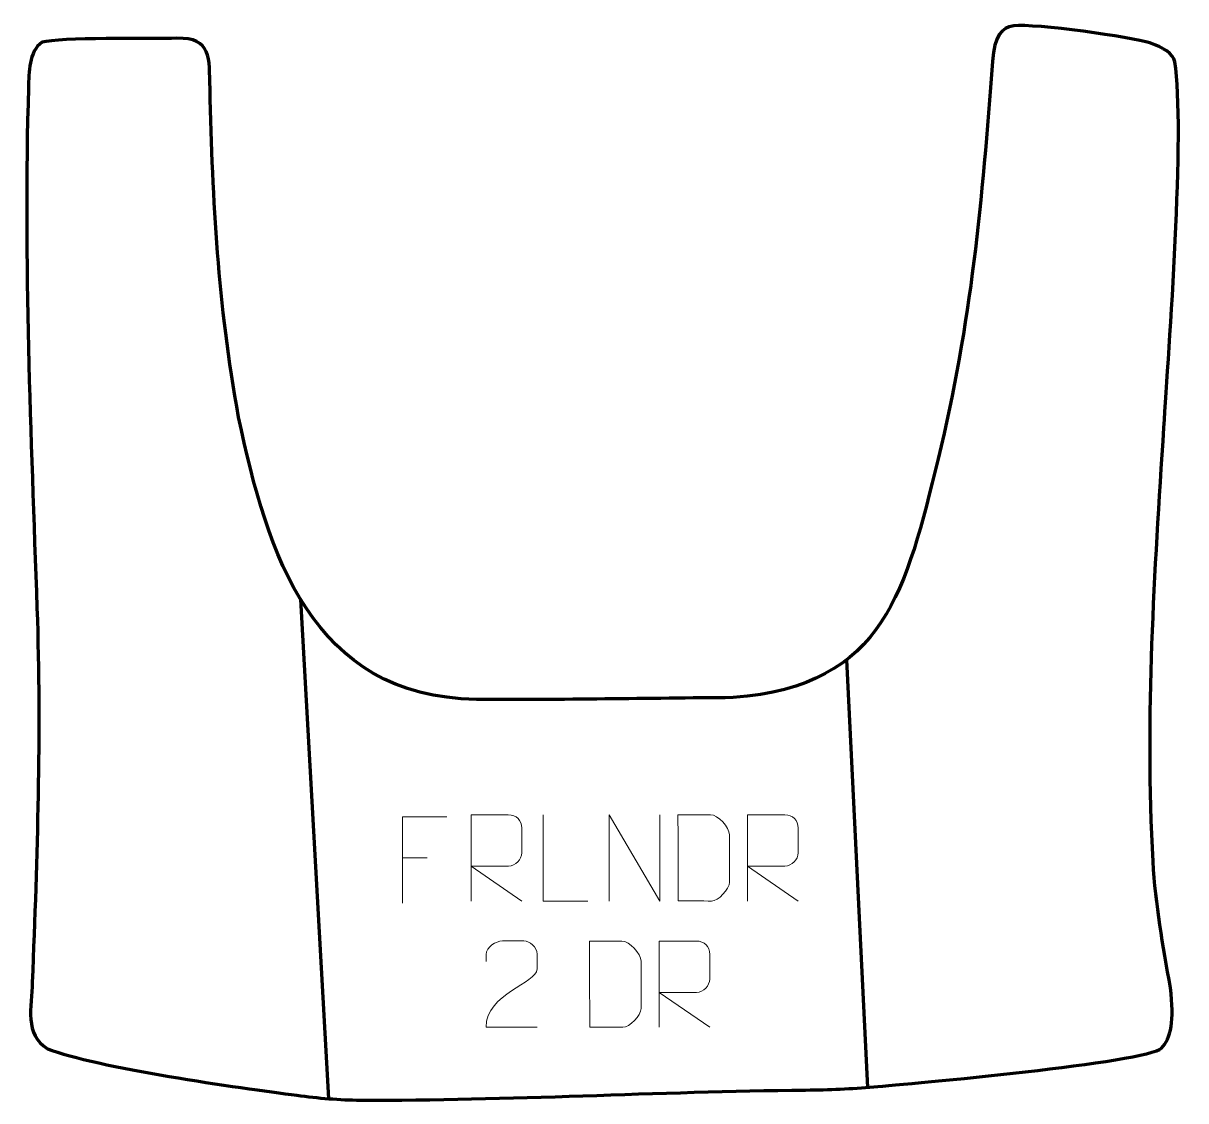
# Model space of a CAD drawing. Header units: millimetres. Extents: x 1233 to 1569, y 311 to 622.
import ezdxf

# ---------------------------------------------------------------- set-up
doc = ezdxf.new("R2010")
doc.units = ezdxf.units.MM
doc.header["$MEASUREMENT"] = 0
doc.layers.add('layer 2', color=7, linetype='Continuous')
doc.layers.add('layer 3', color=7, linetype='Continuous')

msp = doc.modelspace()

# ---------------------------------------------------------------- linework, layer by layer
at = {"layer": 'layer 2', "color": 142, "lineweight": 158}
for points in [[(1313.1045, 455.6655), (1313.1045, 455.6655), (1321.125, 311.2406), (1321.125, 311.2406)], [(1471.0412, 438.2078), (1471.0412, 438.2078), (1477.0833, 314.5111), (1477.0833, 314.5111)]]:
    msp.add_open_spline(points, degree=3, dxfattribs=at)
at = {"layer": 'layer 3', "color": 242, "lineweight": 158}
msp.add_open_spline([(1239.8883, 325.688), (1233.1271, 329.6913), (1235.2111, 337.8782), (1235.4775, 344.8888), (1235.4775, 344.8888), (1236.8892, 381.8105), (1238.0955, 416.3022), (1236.8193, 453.1621), (1236.8193, 453.1621), (1235.0777, 503.5474), (1232.8546, 553.237), (1234.366, 603.7108), (1234.366, 603.7108), (1234.4961, 608.0556), (1234.3749, 614.0621), (1238.3094, 616.8243), (1238.3094, 616.8243), (1243.0188, 618.2437), (1269.9831, 617.818), (1277.3239, 617.9768), (1277.3239, 617.9768), (1287.3638, 618.1939), (1286.6694, 612.3047), (1286.8889, 603.4428), (1286.8889, 603.4428), (1287.7191, 569.9265), (1289.1167, 541.9344), (1295.1524, 508.3432), (1295.1524, 508.3432), (1303.5329, 469), (1316.1233, 427.4201), (1363.9793, 426.751), (1363.9793, 426.751), (1388.6691, 426.5404), (1413.527, 427.0599), (1438.2392, 427.2487), (1438.2392, 427.2487), (1482.5285, 430.5561), (1488.1914, 458.9619), (1497.5482, 496.2869), (1497.5482, 496.2869), (1507.1403, 535.7515), (1510.262, 571.0463), (1513.267, 611.2521), (1513.267, 611.2521), (1513.8243, 618.7088), (1515.7781, 621.0886), (1519.4062, 621.5507), (1519.4062, 621.5507), (1525.4329, 622.3182), (1553.8797, 618.2557), (1558.7677, 616.6311), (1558.7677, 616.6311), (1562.7175, 615.3184), (1565.5815, 613.5462), (1565.9858, 611.1305), (1565.9858, 611.1305), (1569.1769, 592.0674), (1564.2496, 527.658), (1562.8475, 505.3484), (1562.8475, 505.3484), (1560.161, 463.3014), (1557.3851, 422.0787), (1559.7127, 379.8879), (1559.7127, 379.8879), (1560.4477, 366.9838), (1562.5748, 355.9179), (1564.738, 343.2956), (1564.738, 343.2956), (1565.9043, 333.8154), (1564.9516, 328.6978), (1562.1706, 325.865), (1562.1706, 325.865), (1558.0834, 321.7018), (1489.0295, 315.4701), (1478.9444, 314.656), (1478.9444, 314.656), (1472.534, 314.1385), (1465.9922, 313.7971), (1459.2097, 313.7345), (1459.2097, 313.7345), (1416.2303, 313.3377), (1373.3561, 310.6358), (1330.3275, 310.8321), (1330.3275, 310.8321), (1324.432, 310.859), (1318.2512, 311.3985), (1311.9637, 312.2146), (1311.9637, 312.2146), (1295.7594, 314.3181), (1253.7372, 320.2065), (1239.8883, 325.688)], degree=3, knots=[0, 0, 0, 0, 0.04166667, 0.04166667, 0.04166667, 0.04166667, 0.08333333, 0.08333333, 0.08333333, 0.08333333, 0.125, 0.125, 0.125, 0.125, 0.16666667, 0.16666667, 0.16666667, 0.16666667, 0.20833333, 0.20833333, 0.20833333, 0.20833333, 0.25, 0.25, 0.25, 0.25, 0.29166667, 0.29166667, 0.29166667, 0.29166667, 0.33333333, 0.33333333, 0.33333333, 0.33333333, 0.375, 0.375, 0.375, 0.375, 0.41666667, 0.41666667, 0.41666667, 0.41666667, 0.45833333, 0.45833333, 0.45833333, 0.45833333, 0.5, 0.5, 0.5, 0.5, 0.54166667, 0.54166667, 0.54166667, 0.54166667, 0.58333333, 0.58333333, 0.58333333, 0.58333333, 0.625, 0.625, 0.625, 0.625, 0.66666667, 0.66666667, 0.66666667, 0.66666667, 0.70833333, 0.70833333, 0.70833333, 0.70833333, 0.75, 0.75, 0.75, 0.75, 0.79166667, 0.79166667, 0.79166667, 0.79166667, 0.83333333, 0.83333333, 0.83333333, 0.83333333, 0.875, 0.875, 0.875, 0.875, 0.91666667, 0.91666667, 0.91666667, 0.91666667, 1, 1, 1, 1], dxfattribs=at)
at = {"layer": 'layer 3', "color": 250, "lineweight": 9}
for points, knots in [([(1355.4368, 392.7663), (1355.4368, 392.7663), (1342.5628, 392.7663), (1342.5628, 392.7663), (1342.5628, 392.7663), (1342.5628, 392.7663), (1342.5628, 367.8127), (1342.5628, 367.8127)], [0, 0, 0, 0, 0.33333333, 0.33333333, 0.33333333, 0.33333333, 1, 1, 1, 1]), ([(1362.3989, 368.4099), (1362.3989, 368.4099), (1362.3989, 393.3634), (1362.3989, 393.3634), (1362.3989, 393.3634), (1365.9937, 393.3634), (1369.5892, 393.3634), (1373.1844, 393.3634), (1373.1844, 393.3634), (1375.5097, 393.3257), (1377.067, 391.8357), (1377.0629, 389.4693), (1377.0629, 389.4693), (1377.0625, 387.4338), (1377.0625, 384.3744), (1377.0629, 382.3384), (1377.0629, 382.3384), (1377.0564, 380.4629), (1375.2441, 378.5211), (1373.2346, 378.502), (1373.2346, 378.502), (1373.2346, 378.502), (1362.3989, 378.502), (1362.3989, 378.502), (1362.3989, 378.502), (1362.3989, 378.502), (1377.0536, 368.4099), (1377.0536, 368.4099)], [0, 0, 0, 0, 0.125, 0.125, 0.125, 0.125, 0.25, 0.25, 0.25, 0.25, 0.375, 0.375, 0.375, 0.375, 0.5, 0.5, 0.5, 0.5, 0.625, 0.625, 0.625, 0.625, 0.75, 0.75, 0.75, 0.75, 1, 1, 1, 1]), ([(1396.2055, 368.4098), (1396.2055, 368.4098), (1383.2564, 368.4098), (1383.2564, 368.4098), (1383.2564, 368.4098), (1383.2564, 368.4098), (1383.2564, 393.3634), (1383.2564, 393.3634)], [0, 0, 0, 0, 0.33333333, 0.33333333, 0.33333333, 0.33333333, 1, 1, 1, 1]), ([(1402.4035, 368.4099), (1402.4035, 368.4099), (1402.4035, 393.3634), (1402.4035, 393.3634), (1402.4035, 393.3634), (1402.4035, 393.3634), (1417.0583, 368.4099), (1417.0583, 368.4099), (1417.0583, 368.4099), (1417.0583, 368.4099), (1417.0583, 393.3634), (1417.0583, 393.3634)], [0, 0, 0, 0, 0.25, 0.25, 0.25, 0.25, 0.5, 0.5, 0.5, 0.5, 1, 1, 1, 1]), ([(1422.3386, 368.438), (1424.6704, 368.4384), (1429.6206, 368.4144), (1431.9521, 368.4141), (1431.9521, 368.4141), (1433.8771, 368.3087), (1437.1957, 371.8503), (1437.1845, 373.8676), (1437.1845, 373.8676), (1437.1841, 379.6377), (1437.1841, 381.8074), (1437.1845, 387.5767), (1437.1845, 387.5767), (1437.1802, 389.7148), (1433.8057, 393.3749), (1431.6533, 393.3614), (1431.6533, 393.3614), (1429.3276, 393.3614), (1424.6033, 393.3614), (1422.2772, 393.3614), (1422.2772, 393.3614), (1422.2776, 387.6145), (1422.3389, 374.1853), (1422.3386, 368.438)], [0, 0, 0, 0, 0.14285714, 0.14285714, 0.14285714, 0.14285714, 0.28571429, 0.28571429, 0.28571429, 0.28571429, 0.42857143, 0.42857143, 0.42857143, 0.42857143, 0.57142857, 0.57142857, 0.57142857, 0.57142857, 0.71428571, 0.71428571, 0.71428571, 0.71428571, 1, 1, 1, 1]), ([(1442.3989, 368.4099), (1442.3989, 368.4099), (1442.3989, 393.3634), (1442.3989, 393.3634), (1442.3989, 393.3634), (1445.9937, 393.3634), (1449.5892, 393.3634), (1453.1844, 393.3634), (1453.1844, 393.3634), (1455.5097, 393.3257), (1457.067, 391.8357), (1457.0629, 389.4693), (1457.0629, 389.4693), (1457.0625, 387.4338), (1457.0625, 384.3744), (1457.0629, 382.3384), (1457.0629, 382.3384), (1457.0564, 380.4629), (1455.2441, 378.5211), (1453.2346, 378.502), (1453.2346, 378.502), (1453.2346, 378.502), (1442.3989, 378.502), (1442.3989, 378.502), (1442.3989, 378.502), (1442.3989, 378.502), (1457.0536, 368.4099), (1457.0536, 368.4099)], [0, 0, 0, 0, 0.125, 0.125, 0.125, 0.125, 0.25, 0.25, 0.25, 0.25, 0.375, 0.375, 0.375, 0.375, 0.5, 0.5, 0.5, 0.5, 0.625, 0.625, 0.625, 0.625, 0.75, 0.75, 0.75, 0.75, 1, 1, 1, 1]), ([(1381.5026, 331.8784), (1376.5882, 331.8787), (1371.6738, 331.8787), (1366.7597, 331.8784), (1366.7597, 331.8784), (1366.7597, 341.8107), (1381.4107, 344.4519), (1381.5026, 348.7622), (1381.5026, 348.7622), (1381.5023, 350.1863), (1381.5023, 351.61), (1381.5026, 353.0333), (1381.5026, 353.0333), (1381.4857, 355.1104), (1379.3629, 356.8352), (1377.6919, 356.8525), (1377.6919, 356.8525), (1375.6187, 356.8521), (1373.5458, 356.8521), (1371.4734, 356.8525), (1371.4734, 356.8525), (1369.6513, 356.869), (1366.8266, 355.0769), (1366.7597, 352.9833), (1366.7597, 352.9833), (1366.7597, 352.9833), (1366.7597, 350.9285), (1366.7597, 350.9285)], [0, 0, 0, 0, 0.125, 0.125, 0.125, 0.125, 0.25, 0.25, 0.25, 0.25, 0.375, 0.375, 0.375, 0.375, 0.5, 0.5, 0.5, 0.5, 0.625, 0.625, 0.625, 0.625, 0.75, 0.75, 0.75, 0.75, 1, 1, 1, 1]), ([(1396.7389, 331.9169), (1399.0707, 331.9173), (1404.0209, 331.8933), (1406.3524, 331.893), (1406.3524, 331.893), (1408.2774, 331.7876), (1411.596, 335.3292), (1411.5848, 337.3465), (1411.5848, 337.3465), (1411.5844, 343.1166), (1411.5844, 345.2863), (1411.5848, 351.0556), (1411.5848, 351.0556), (1411.5805, 353.1937), (1408.206, 356.8538), (1406.0536, 356.8403), (1406.0536, 356.8403), (1403.7279, 356.8403), (1399.0036, 356.8403), (1396.6775, 356.8403), (1396.6775, 356.8403), (1396.6779, 351.0934), (1396.7392, 337.6642), (1396.7389, 331.9169)], [0, 0, 0, 0, 0.14285714, 0.14285714, 0.14285714, 0.14285714, 0.28571429, 0.28571429, 0.28571429, 0.28571429, 0.42857143, 0.42857143, 0.42857143, 0.42857143, 0.57142857, 0.57142857, 0.57142857, 0.57142857, 0.71428571, 0.71428571, 0.71428571, 0.71428571, 1, 1, 1, 1]), ([(1416.7992, 331.8888), (1416.7992, 331.8888), (1416.7992, 356.8423), (1416.7992, 356.8423), (1416.7992, 356.8423), (1420.394, 356.8423), (1423.9895, 356.8423), (1427.5847, 356.8423), (1427.5847, 356.8423), (1429.91, 356.8046), (1431.4673, 355.3146), (1431.4632, 352.9482), (1431.4632, 352.9482), (1431.4628, 350.9127), (1431.4628, 347.8533), (1431.4632, 345.8173), (1431.4632, 345.8173), (1431.4567, 343.9418), (1429.6444, 342), (1427.6349, 341.9809), (1427.6349, 341.9809), (1427.6349, 341.9809), (1416.7992, 341.9809), (1416.7992, 341.9809), (1416.7992, 341.9809), (1416.7992, 341.9809), (1431.4539, 331.8888), (1431.4539, 331.8888)], [0, 0, 0, 0, 0.125, 0.125, 0.125, 0.125, 0.25, 0.25, 0.25, 0.25, 0.375, 0.375, 0.375, 0.375, 0.5, 0.5, 0.5, 0.5, 0.625, 0.625, 0.625, 0.625, 0.75, 0.75, 0.75, 0.75, 1, 1, 1, 1])]:
    msp.add_open_spline(points, degree=3, knots=knots, dxfattribs=at)
msp.add_open_spline([(1342.5628, 380.8866), (1342.5628, 380.8866), (1349.7309, 380.8866), (1349.7309, 380.8866)], degree=3, dxfattribs=at)

doc.saveas('drawing.dxf')
